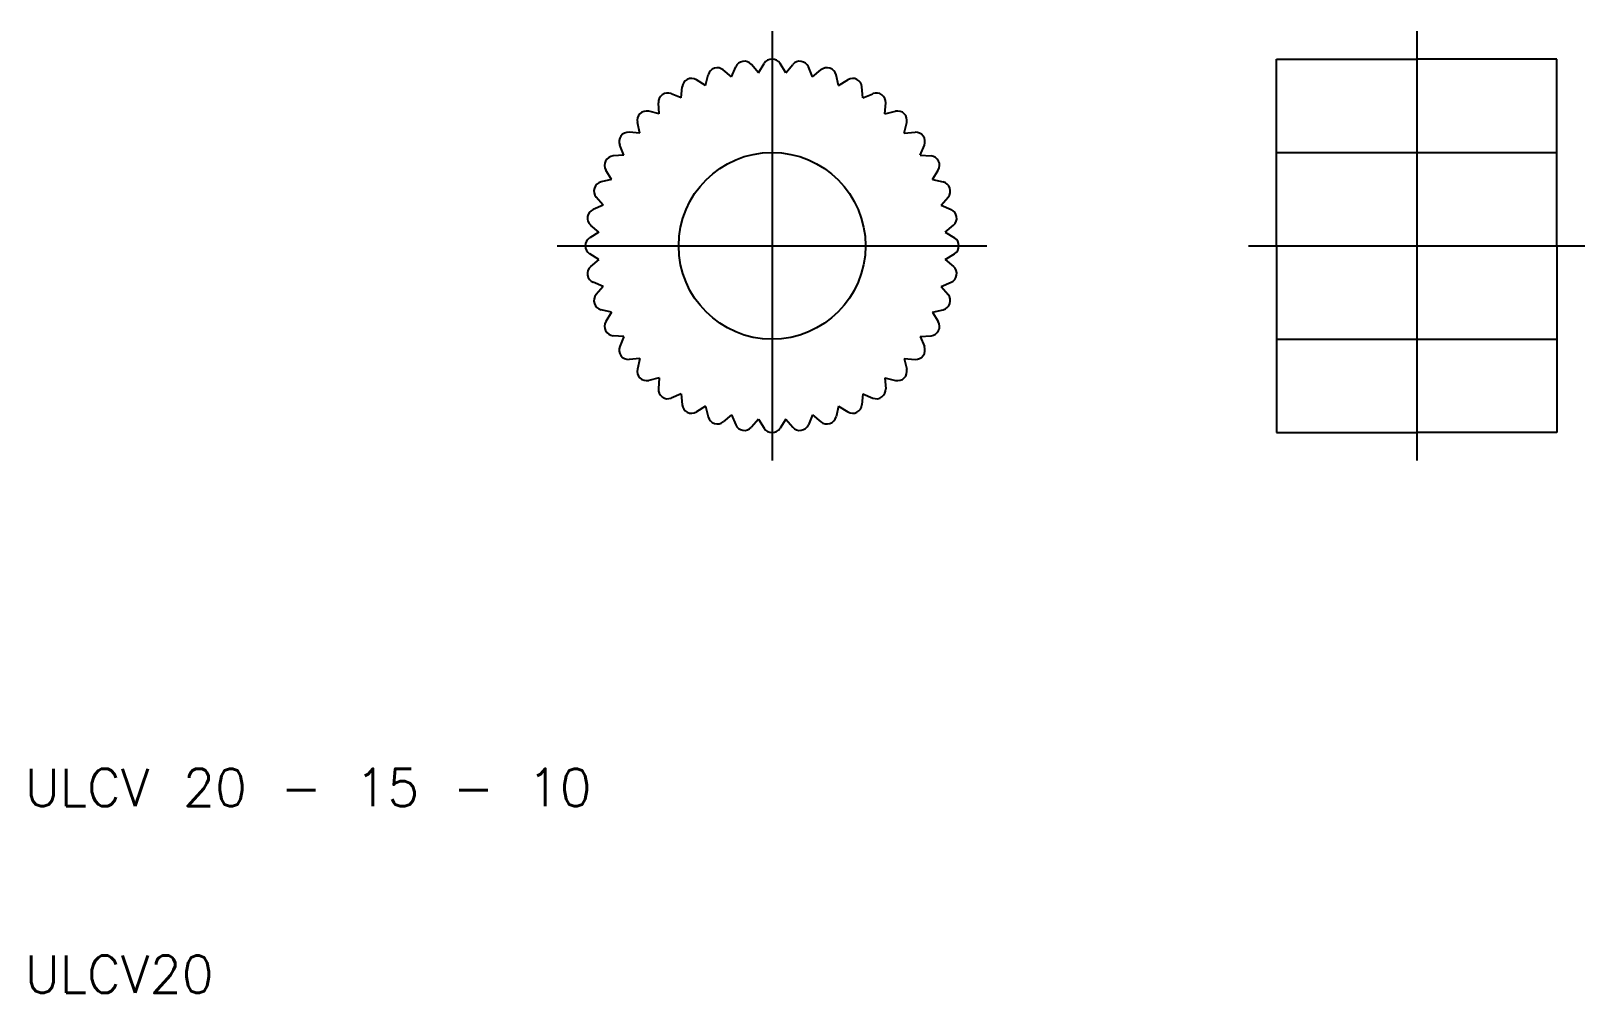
# Model space of a CAD drawing. Extents: x 10.3 to 93.5, y 10 to 61.5.
import ezdxf

# ---------------------------------------------------------------- set-up
doc = ezdxf.new("R2010")
doc.units = 0
doc.linetypes.add('CENTER', pattern=[50.8, 31.75, -6.35, 6.35, -6.35])
doc.layers.get('0').update_dxf_attribs({"linetype": 'CONTINUOUS'})
doc.layers.add('CENTER', color=1, linetype='CENTER')
doc.styles.get("Standard").update_dxf_attribs({"font": 'txt.shx'})

msp = doc.modelspace()

# ---------------------------------------------------------------- linework, layer by layer
at = {"color": 7, "linetype": 'CONTINUOUS'}
for p, q in [((77, 50), (77, 60)), ((77, 60), (84.5, 60)), ((92, 60), (84.5, 60)), ((92, 50), (92, 60)), ((46.441, 58.592), (46.579, 59.154)), ((47.829, 59.043), (47.387, 59.417)), ((47.829, 59.043), (48.053, 59.577)), ((49.27, 59.271), (48.893, 59.71)), ((49.27, 59.271), (49.575, 59.763)), ((50.73, 59.271), (50.425, 59.763)), ((50.73, 59.271), (51.107, 59.71)), ((52.171, 59.043), (51.947, 59.577)), ((52.171, 59.043), (52.613, 59.417)), ((53.559, 58.592), (53.421, 59.154)), ((45.141, 57.93), (45.189, 58.506)), ((46.441, 58.592), (45.946, 58.892)), ((53.559, 58.592), (54.054, 58.892)), ((54.859, 57.93), (54.811, 58.506)), ((43.96, 57.072), (43.917, 57.649)), ((45.141, 57.93), (44.605, 58.148)), ((54.859, 57.93), (55.395, 58.148)), ((56.04, 57.072), (56.083, 57.649)), ((42.928, 56.04), (42.796, 56.603)), ((43.96, 57.072), (43.397, 57.204)), ((56.04, 57.072), (56.603, 57.204)), ((57.072, 56.04), (57.204, 56.603)), ((42.928, 56.04), (42.351, 56.083)), ((57.072, 56.04), (57.649, 56.083)), ((42.07, 54.859), (41.852, 55.395)), ((57.93, 54.859), (58.148, 55.395)), ((77, 55), (92, 55)), ((41.408, 53.559), (41.108, 54.054)), ((42.07, 54.859), (41.494, 54.811)), ((57.93, 54.859), (58.506, 54.811)), ((58.592, 53.559), (58.892, 54.054)), ((41.408, 53.559), (40.846, 53.421)), ((58.592, 53.559), (59.154, 53.421)), ((40.957, 52.171), (40.583, 52.613)), ((59.043, 52.171), (59.417, 52.613)), ((40.957, 52.171), (40.423, 51.947)), ((59.043, 52.171), (59.577, 51.947)), ((40.729, 50.73), (40.237, 50.425)), ((40.729, 50.73), (40.29, 51.107)), ((59.271, 50.73), (59.71, 51.107)), ((59.271, 50.73), (59.763, 50.425)), ((77, 50), (77, 40)), ((92, 50), (92, 40)), ((40.729, 49.27), (40.237, 49.575)), ((40.729, 49.27), (40.29, 48.893)), ((59.271, 49.27), (59.763, 49.575)), ((59.271, 49.27), (59.71, 48.893)), ((40.957, 47.829), (40.423, 48.053)), ((40.957, 47.829), (40.583, 47.387)), ((59.043, 47.829), (59.577, 48.053)), ((59.043, 47.829), (59.417, 47.387)), ((41.408, 46.441), (40.846, 46.579)), ((58.592, 46.441), (59.154, 46.579)), ((41.408, 46.441), (41.108, 45.946)), ((58.592, 46.441), (58.892, 45.946)), ((42.07, 45.141), (41.494, 45.189)), ((42.07, 45.141), (41.852, 44.605)), ((57.93, 45.141), (58.506, 45.189)), ((57.93, 45.141), (58.148, 44.605)), ((77, 45), (92, 45)), ((42.928, 43.96), (42.351, 43.917)), ((42.928, 43.96), (42.796, 43.397)), ((57.072, 43.96), (57.204, 43.397)), ((57.072, 43.96), (57.649, 43.917)), ((43.96, 42.928), (43.397, 42.796)), ((43.96, 42.928), (43.917, 42.351)), ((56.04, 42.928), (56.083, 42.351)), ((56.04, 42.928), (56.603, 42.796)), ((45.141, 42.07), (44.605, 41.852)), ((45.141, 42.07), (45.189, 41.494)), ((54.859, 42.07), (54.811, 41.494)), ((54.859, 42.07), (55.395, 41.852)), ((46.441, 41.408), (45.946, 41.108)), ((46.441, 41.408), (46.579, 40.846)), ((47.829, 40.957), (47.387, 40.583)), ((47.829, 40.957), (48.053, 40.423)), ((52.171, 40.957), (51.947, 40.423)), ((52.171, 40.957), (52.613, 40.583)), ((53.559, 41.408), (53.421, 40.846)), ((53.559, 41.408), (54.054, 41.108)), ((49.27, 40.729), (48.893, 40.29)), ((49.27, 40.729), (49.575, 40.237)), ((50.73, 40.729), (50.425, 40.237)), ((50.73, 40.729), (51.107, 40.29)), ((77, 40), (84.5, 40)), ((92, 40), (84.5, 40))]:
    msp.add_line(p, q, dxfattribs=at)
msp.add_circle((50, 50), 5, dxfattribs=at)
for centre, start, end in [((48.514, 59.383), 40.7646, 157.2354), ((50, 59.5), 31.7646, 148.2354), ((51.486, 59.383), 22.7646, 139.2354), ((47.064, 59.035), 49.7646, 166.2354), ((52.936, 59.035), 13.7646, 130.2354), ((45.687, 58.465), 58.7646, 175.2354), ((54.313, 58.465), 4.7646, 121.2354), ((44.416, 57.686), 67.7646, 184.2354), ((55.584, 57.686), 355.7646, 112.2354), ((43.282, 56.718), 76.7646, 193.2354), ((56.718, 56.718), 346.7646, 103.2354), ((42.314, 55.584), 85.7646, 202.2354), ((57.686, 55.584), 337.7646, 94.2354), ((41.535, 54.313), 94.7646, 211.2354), ((58.465, 54.313), 328.7646, 85.2354), ((40.965, 52.936), 103.7646, 220.2354), ((59.035, 52.936), 319.7646, 76.2354), ((40.617, 51.486), 112.7646, 229.2354), ((59.383, 51.486), 310.7646, 67.2354), ((40.5, 50), 121.7646, 238.2354), ((59.5, 50), 301.7646, 58.2354), ((40.617, 48.514), 130.7646, 247.2354), ((59.383, 48.514), 292.7646, 49.2354), ((40.965, 47.064), 139.7646, 256.2354), ((59.035, 47.064), 283.7646, 40.2354), ((41.535, 45.687), 148.7646, 265.2354), ((58.465, 45.687), 274.7646, 31.2354), ((42.314, 44.416), 157.7646, 274.2354), ((57.686, 44.416), 265.7646, 22.2354), ((43.282, 43.282), 166.7646, 283.2354), ((56.718, 43.282), 256.7646, 13.2354), ((44.416, 42.314), 175.7646, 292.2354), ((55.584, 42.314), 247.7646, 4.2354), ((45.687, 41.535), 184.7646, 301.2354), ((47.064, 40.965), 193.7646, 310.2354), ((52.936, 40.965), 229.7646, 346.2354), ((54.313, 41.535), 238.7646, 355.2354), ((48.514, 40.617), 202.7646, 319.2354), ((50, 40.5), 211.7646, 328.2354), ((51.486, 40.617), 220.7646, 337.2354)]:
    msp.add_arc(centre, 0.5, start, end, dxfattribs=at)
at = {"layer": 'CENTER', "color": 1, "linetype": 'CENTER'}
for p, q in [((50, 61.5), (50, 38.5)), ((84.5, 61.5), (84.5, 38.5)), ((38.5, 50), (61.5, 50)), ((75.5, 50), (93.5, 50))]:
    msp.add_line(p, q, dxfattribs=at)

# ---------------------------------------------------------------- texts
at = {"color": 7, "linetype": 'CONTINUOUS'}
for s, p in [('ULCV 20 - 15 - 10', (10, 20)), ('ULCV20', (10, 10))]:
    msp.add_text(s, height=2, dxfattribs=at).set_placement(p)

doc.saveas('drawing.dxf')
